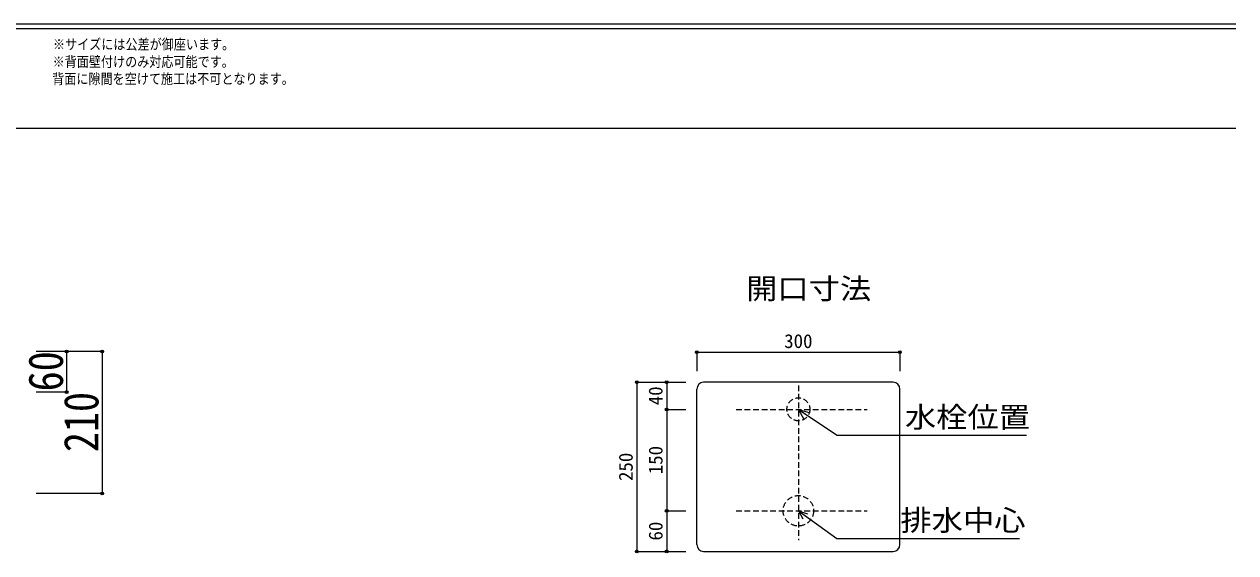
# Model space of a CAD drawing. Units: millimetres at full size, sheet at 1:7. Extents: x -1403 to 1403, y -962 to 946.
# Drawn here: x -387 to 1403, y 114 to 896 of the extents above; entities that cross this region are included whole.
import ezdxf
from ezdxf.enums import TextEntityAlignment as Align

# ---------------------------------------------------------------- set-up
doc = ezdxf.new("R2010")
doc.units = ezdxf.units.MM
doc.header["$LTSCALE"] = 7
doc.header["$PDMODE"] = 32
doc.header["$PDSIZE"] = 4.2
doc.linetypes.add('DASHED1', pattern=[1.8, 1.2, -0.6])
doc.layers.add('F-0', color=7, linetype='Continuous', lineweight=15)
doc.styles.add('ＭＳ ゴシック', font='')
doc.styles.get('ＭＳ ゴシック').set_extended_font_data('MS Gothic')

msp = doc.modelspace()

# ---------------------------------------------------------------- linework, layer by layer
at = {"layer": 'F-0'}
for p, q in [((1402.848, 896.05), (-1402.92, 896.05)), ((1402.848, 889.05), (-1402.92, 889.05)), ((1402.848, 742.05), (-1402.92, 742.05)), ((896.529, 366.565), (616.529, 366.565)), ((606.529, 126.565), (606.529, 356.565)), ((906.529, 126.565), (906.529, 356.565)), ((756.529, 326.565), (764.557, 312.086)), ((756.529, 326.565), (772.313, 321.945)), ((756.529, 176.565), (763.257, 164.867)), ((756.529, 176.565), (770.158, 171.878)), ((616.529, 116.565), (896.529, 116.565))]:
    msp.add_line(p, q, dxfattribs=at)
at = {"layer": 'F-0', "color": 4, "lineweight": 9}
for p, q in [((-324.744, 412.021), (-369.906, 412.021)), ((-272.3, 412.021), (-369.906, 412.021)), ((-324.744, 412.021), (-324.744, 352.021)), ((-272.3, 412.021), (-272.3, 202.021)), ((606.529, 411.025), (906.529, 411.025)), ((606.529, 411.025), (606.529, 383.212)), ((906.529, 411.025), (906.529, 383.212)), ((517.918, 366.565), (517.918, 116.565)), ((517.918, 366.565), (590.132, 366.565)), ((561.965, 366.565), (561.965, 326.565)), ((561.965, 366.565), (590.132, 366.565)), ((-324.744, 352.021), (-369.906, 352.021)), ((561.965, 326.565), (590.132, 326.565)), ((561.965, 326.565), (561.965, 176.565)), ((-272.3, 202.021), (-369.906, 202.021)), ((561.965, 176.565), (590.132, 176.565)), ((561.965, 176.565), (561.965, 116.565)), ((517.918, 116.565), (590.132, 116.565)), ((561.965, 116.565), (590.132, 116.565))]:
    msp.add_line(p, q, dxfattribs=at)
at = {"layer": 'F-0', "color": 4, "linetype": 'DASHED1', "lineweight": 9}
for p, q in [((756.529, 361.948), (756.529, 133.275)), ((664.522, 326.565), (858.332, 326.565)), ((664.522, 176.565), (858.332, 176.565))]:
    msp.add_line(p, q, dxfattribs=at)
at = {"layer": 'F-0'}
for points in [[(756.529, 326.565), (813.921, 288.158), (1093.78, 288.158)], [(756.529, 176.565), (813.565, 135.451), (1083.201, 135.451)]]:
    msp.add_lwpolyline(points, dxfattribs=at)
at = {"layer": 'F-0', "color": 4, "linetype": 'DASHED1', "lineweight": 9}
for centre, radius in [((756.529, 326.565), 17), ((756.529, 176.565), 22.5)]:
    msp.add_circle(centre, radius, dxfattribs=at)
at = {"layer": 'F-0'}
for centre, start, end in [((616.529, 356.565), 90, 180), ((896.529, 356.565), 0, 90), ((616.529, 126.565), 180, 270), ((896.529, 126.565), 270, 0)]:
    msp.add_arc(centre, 10, start, end, dxfattribs=at)
at = {"layer": 'F-0', "color": 6}
for p in [(-324.744, 412.021), (-272.3, 412.021), (606.529, 411.025), (906.529, 411.025), (517.918, 366.565), (561.965, 366.565), (-324.744, 352.021), (561.965, 326.565), (-272.3, 202.021), (561.965, 176.565), (517.918, 116.565), (561.965, 116.565)]:
    msp.add_point(p, dxfattribs=at)

# ---------------------------------------------------------------- texts
at = {"layer": 'F-0', "style": 'ＭＳ ゴシック', "width": 0.85}
for s, p in [('※サイズには公差が御座います。', (-344.902, 854.05)), ('※背面壁付けのみ対応可能です。', (-345.428, 828.202)), ('背面に隙間を空けて施工は不可となります。', (-346.075, 802.976))]:
    msp.add_text(s, height=15.4, dxfattribs=at).set_placement(p, align=Align.BOTTOM_LEFT)
at = {"layer": 'F-0', "color": 3, "style": 'ＭＳ ゴシック', "width": 1.1}
for s, p in [('開口寸法', (679.362, 480.406)), ('水栓位置', (913.996, 290.426)), ('排水中心', (907.349, 137.927))]:
    msp.add_text(s, height=30.79, dxfattribs=at).set_placement(p, align=Align.BOTTOM_LEFT)
at = {"layer": 'F-0', "style": 'ＭＳ ゴシック'}
msp.add_text('300', height=20.53, dxfattribs=at).set_placement((735.529, 411.025), align=Align.BOTTOM_LEFT)
at = {"layer": 'F-0', "color": 3, "style": 'ＭＳ ゴシック', "width": 0.85}
for s, p in [('60', (-314.744, 353.146)), ('210', (-262.3, 263.271))]:
    msp.add_text(s, height=51.32, rotation=90, dxfattribs=at).set_placement(p, align=Align.BOTTOM_LEFT)
at = {"layer": 'F-0', "style": 'ＭＳ ゴシック'}
for s, p in [('40', (561.965, 332.565)), ('150', (561.965, 230.565)), ('250', (517.918, 220.565)), ('60', (561.965, 132.565))]:
    msp.add_text(s, height=20.53, rotation=90, dxfattribs=at).set_placement(p, align=Align.BOTTOM_LEFT)

doc.saveas('drawing.dxf')
